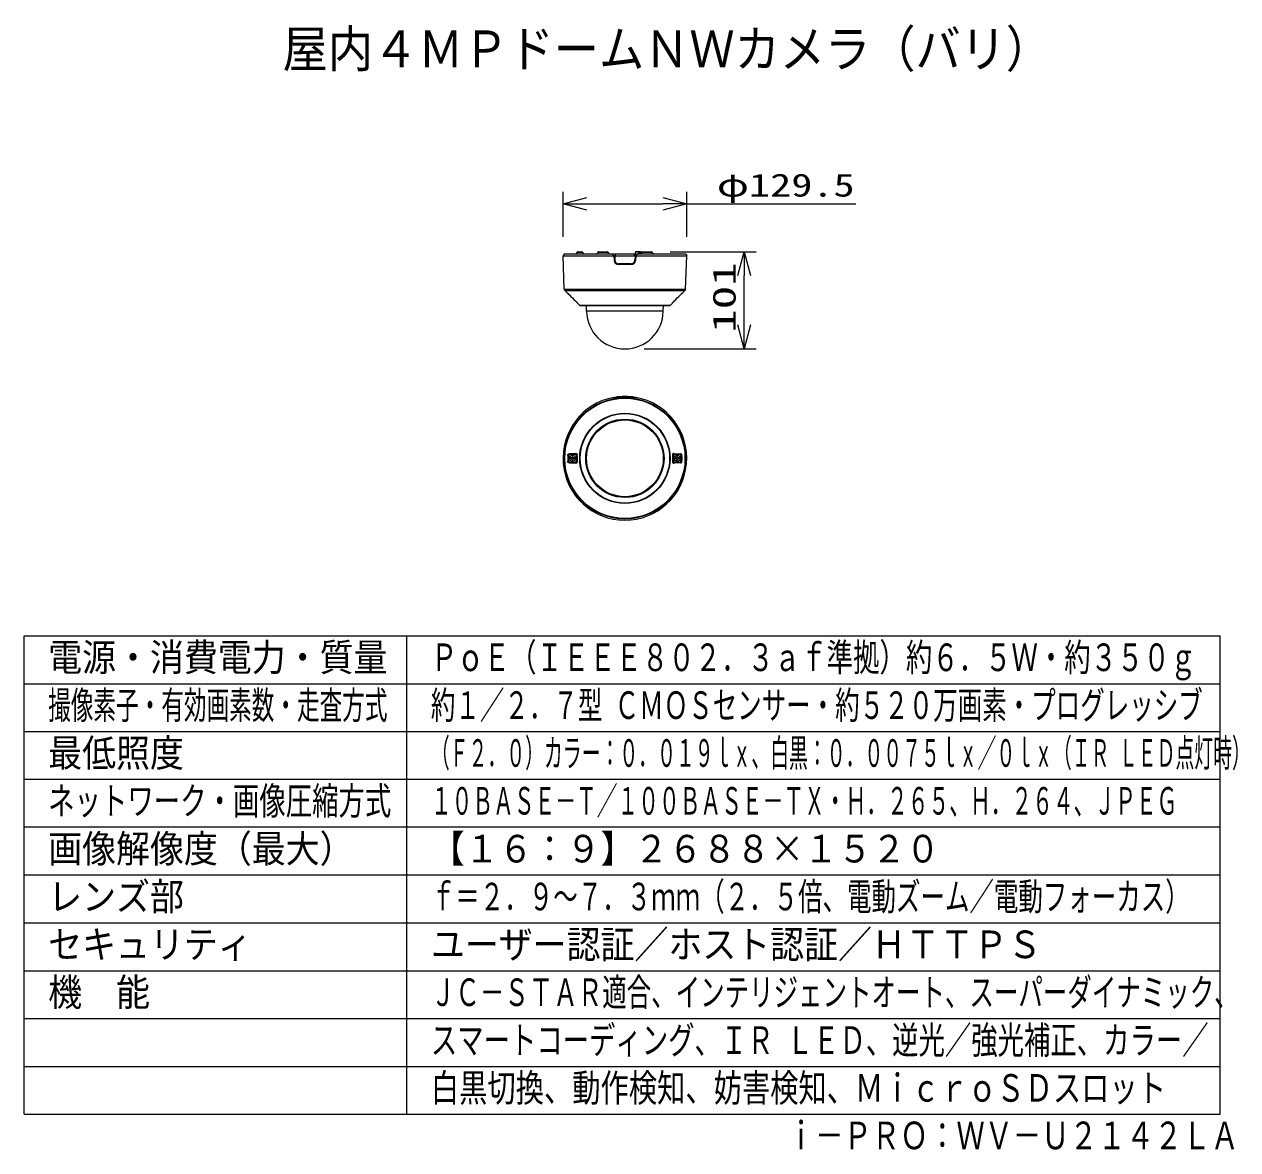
# Model space of a CAD drawing. Units: millimetres on the paper. Extents: x -62 to 64, y -58 to 59.
import ezdxf
from ezdxf.enums import TextEntityAlignment as Align

# ---------------------------------------------------------------- set-up
doc = ezdxf.new("R2010")
doc.units = ezdxf.units.MM
doc.layers.add('0-0_MOJI1', color=7, linetype='Continuous')
doc.layers.add('0-5_相当品', color=4, linetype='Continuous')
for name, color, linetype, lineweight in [('0-1_WAKU', 4, 'Continuous', 9), ('0-2_GAIKEI', 4, 'Continuous', 9), ('0-3_SUNPO', 7, 'Continuous', 9), ('0-4_0', 7, 'Continuous', 9)]:
    doc.layers.add(name, color=color, linetype=linetype, lineweight=lineweight)
doc.styles.add('ＭＳ ゴシック', font='')
doc.styles.get('ＭＳ ゴシック').set_extended_font_data('MS Gothic')

# ---------------------------------------------------------------- blocks, each defined once
blk = doc.blocks.new('_Open30')
at = {"layer": '0-4_0'}
blk.add_line((0, 0), (-1, 0), dxfattribs=at)
blk.add_lwpolyline([(-1, 0.2679), (0, 0), (-1, -0.2679)], dxfattribs=at)

msp = doc.modelspace()

# ---------------------------------------------------------------- linework, layer by layer
at = {"layer": '0-1_WAKU', "color": 3}
for p, q in [((-62.5, -54.618), (-62.5, -4.618)), ((-62.5, -4.618), (62.5, -4.618)), ((-22.5, -54.618), (-22.5, -4.618)), ((62.5, -54.618), (62.5, -4.618)), ((-62.5, -54.618), (62.5, -54.618))]:
    msp.add_line(p, q, dxfattribs=at)
at = {"layer": '0-1_WAKU'}
for p, q in [((-62.5, -9.618), (62.5, -9.618)), ((-62.5, -14.618), (62.5, -14.618)), ((62.5, -19.618), (-62.5, -19.618)), ((62.5, -24.618), (-62.5, -24.618)), ((62.5, -29.618), (-62.5, -29.618)), ((-62.5, -34.618), (62.5, -34.618)), ((-62.5, -39.618), (62.5, -39.618)), ((-62.5, -44.618), (62.5, -44.618)), ((-62.5, -49.618), (62.5, -49.618))]:
    msp.add_line(p, q, dxfattribs=at)
at = {"layer": '0-2_GAIKEI'}
for p, q in [((-4.621, 35.525), (-4.258, 35.525)), ((-2.464, 35.525), (-1.58, 35.525)), ((1.924, 35.525), (1.474, 35.525)), ((1.67, 35.525), (1.666, 35.275)), ((1.729, 35.525), (1.725, 35.275)), ((2.136, 35.525), (3.02, 35.525)), ((-6.185, 35.075), (-0.869, 35.075)), ((-4.702, 35.484), (-4.853, 35.275)), ((-4.702, 35.484), (-4.177, 35.484)), ((-4.177, 35.484), (-4.025, 35.275)), ((-2.551, 35.475), (-2.666, 35.275)), ((-2.551, 35.475), (-1.493, 35.475)), ((-1.493, 35.475), (-1.378, 35.275)), ((-0.869, 35.075), (-0.999, 35.275)), ((-0.869, 35.075), (-0.845, 34.62)), ((-0.867, 35.025), (-0.787, 35.025)), ((-0.786, 35.005), (-0.866, 35.005)), ((-0.861, 34.925), (-0.781, 34.925)), ((-0.846, 34.655), (-0.767, 34.655)), ((-0.789, 35.075), (1.345, 35.075)), ((-0.789, 35.075), (-0.766, 34.625)), ((0.932, 34.255), (-0.376, 34.255)), ((-0.361, 34.175), (-0.361, 34.255)), ((-0.303, 34.175), (-0.302, 34.255)), ((-0.022, 34.175), (-0.022, 34.255)), ((0.578, 34.175), (0.578, 34.255)), ((1.208, 34.335), (1.169, 34.335)), ((1.233, 34.285), (1.233, 34.284)), ((1.345, 35.075), (1.321, 34.625)), ((1.323, 34.655), (1.402, 34.655)), ((1.329, 34.655), (1.324, 34.386)), ((1.337, 34.925), (1.417, 34.925)), ((1.341, 35.005), (1.421, 35.005)), ((1.342, 35.025), (1.422, 35.025)), ((1.343, 35.037), (1.343, 35.025)), ((1.344, 35.105), (1.344, 35.077)), ((1.369, 35.105), (1.344, 35.105)), ((1.359, 34.448), (1.361, 34.655)), ((1.369, 35.105), (1.376, 35.427)), ((1.408, 35.427), (1.376, 35.427)), ((1.425, 35.075), (1.401, 34.62)), ((1.402, 35.105), (1.408, 35.427)), ((1.444, 35.105), (1.402, 35.105)), ((1.555, 35.275), (1.425, 35.075)), ((1.425, 35.075), (6.741, 35.075)), ((1.76, 35.275), (1.762, 35.427)), ((1.946, 35.427), (1.762, 35.427)), ((1.95, 35.275), (1.946, 35.427)), ((2.049, 35.475), (1.949, 35.302)), ((2.049, 35.475), (3.107, 35.475)), ((3.107, 35.475), (3.222, 35.275)), ((3.26, 35.275), (3.222, 35.275)), ((0.932, 34.175), (-0.376, 34.175)), ((-6.005, 31.476), (6.561, 31.476)), ((-4.441, 29.912), (4.997, 29.912)), ((4.287, 29.305), (-3.732, 29.305)), ((-0.789, 20.28), (-0.789, 20.303)), ((-0.376, 20.327), (-0.376, 20.329)), ((0.932, 20.327), (0.932, 20.329)), ((1.345, 20.303), (1.321, 20.291)), ((1.345, 20.28), (1.345, 20.303)), ((-0.766, 20.282), (-0.766, 20.291)), ((2.811, 17.089), (2.814, 17.092)), ((-3.346, 15.737), (-3.35, 15.74)), ((3.656, 16.162), (3.66, 16.165)), ((-5.642, 14.223), (-5.615, 14.196)), ((-5.615, 14.196), (-5.615, 13.661)), ((-4.882, 14.447), (-5.521, 14.413)), ((-4.861, 14.415), (-5.5, 14.382)), ((-5.5, 14.382), (-5.465, 14.346)), ((-4.929, 14.346), (-5.465, 14.346)), ((-5.397, 13.889), (-5.397, 13.969)), ((-5.257, 13.969), (-5.397, 13.969)), ((-5.157, 14.129), (-5.237, 14.129)), ((-5.237, 14.129), (-5.237, 13.989)), ((-5.157, 13.989), (-5.157, 14.129)), ((-4.997, 13.969), (-5.137, 13.969)), ((-4.997, 13.889), (-4.997, 13.969)), ((-4.861, 14.415), (-4.929, 14.346)), ((-3.725, 14.543), (-3.73, 14.543)), ((5.256, 14.276), (5.335, 14.196)), ((5.335, 14.196), (5.335, 13.661)), ((5.417, 14.415), (5.485, 14.346)), ((5.417, 14.415), (6.056, 14.382)), ((5.438, 14.447), (6.077, 14.413)), ((6.021, 14.346), (5.485, 14.346)), ((5.553, 13.889), (5.553, 13.969)), ((5.693, 13.969), (5.553, 13.969)), ((5.793, 14.129), (5.713, 14.129)), ((5.713, 14.129), (5.713, 13.989)), ((5.793, 13.989), (5.793, 14.129)), ((5.953, 13.969), (5.813, 13.969)), ((5.953, 13.889), (5.953, 13.969)), ((6.056, 14.382), (6.021, 14.346)), ((6.197, 14.223), (6.17, 14.196)), ((6.17, 14.196), (6.17, 13.661)), ((-5.642, 13.634), (-5.615, 13.661)), ((-5.639, 13.604), (-5.642, 13.634)), ((-5.632, 13.578), (-5.639, 13.604)), ((-5.521, 13.444), (-4.882, 13.41)), ((-5.5, 13.476), (-5.465, 13.511)), ((-5.5, 13.476), (-4.861, 13.443)), ((-5.257, 13.889), (-5.397, 13.889)), ((-5.237, 13.729), (-5.237, 13.869)), ((-5.157, 13.729), (-5.237, 13.729)), ((-5.157, 13.869), (-5.157, 13.729)), ((-4.997, 13.889), (-5.137, 13.889)), ((-4.7, 13.582), (-4.78, 13.661)), ((-4.728, 13.499), (-4.749, 13.478)), ((5.256, 13.582), (5.335, 13.661)), ((5.417, 13.443), (5.485, 13.511)), ((6.056, 13.476), (5.417, 13.443)), ((6.077, 13.444), (5.438, 13.41)), ((6.021, 13.511), (5.485, 13.511)), ((5.693, 13.889), (5.553, 13.889)), ((5.713, 13.729), (5.713, 13.869)), ((5.793, 13.729), (5.713, 13.729)), ((5.793, 13.869), (5.793, 13.729)), ((5.953, 13.889), (5.813, 13.889)), ((6.056, 13.476), (6.021, 13.511)), ((6.197, 13.634), (6.17, 13.661)), ((1.748, 10.155), (1.75, 10.15)), ((0.523, 9.886), (0.524, 9.881))]:
    msp.add_line(p, q, dxfattribs=at)
at = {"layer": '0-2_GAIKEI', "color": 7}
for p, q in [((-6.079, 35.275), (-6.185, 35.075)), ((-6.064, 31.61), (-6.185, 35.075)), ((1.373, 35.275), (-6.079, 35.275)), ((6.634, 35.275), (1.555, 35.275)), ((6.62, 31.61), (6.741, 35.075)), ((6.634, 35.275), (6.741, 35.075)), ((-6.064, 31.61), (6.62, 31.61)), ((-5.693, 31.164), (-6.005, 31.476)), ((-5.693, 31.164), (-5.693, 31.171)), ((6.249, 31.164), (6.561, 31.476)), ((6.249, 31.171), (6.249, 31.164)), ((-4.7, 30.186), (-4.711, 30.2)), ((-4.7, 30.186), (-4.7, 30.181)), ((-4.692, 30.174), (-4.691, 30.161)), ((-4.441, 29.912), (-4.691, 30.161)), ((4.962, 29.897), (-4.406, 29.897)), ((-3.732, 29.305), (-3.742, 29.897)), ((4.287, 29.305), (4.298, 29.897)), ((4.997, 29.912), (5.247, 30.161)), ((5.247, 30.161), (5.247, 30.174)), ((5.256, 30.186), (5.253, 30.182)), ((5.255, 30.181), (5.256, 30.186)), ((5.438, 30.378), (5.438, 30.378)), ((-0.869, 20.289), (-0.845, 20.277))]:
    msp.add_line(p, q, dxfattribs=at)
at = {"layer": '0-2_GAIKEI'}
for points in [[(1.345, 35.075), (1.243, 35.275), (-0.687, 35.275), (-0.789, 35.075)], [(1.262, 34.311), (1.263, 34.385), (1.223, 34.385)], [(-0.789, 20.303), (-0.766, 20.291), (-0.765, 20.29), (-0.763, 20.29), (-0.751, 20.29), (-0.73, 20.291), (-0.668, 20.297), (-0.533, 20.313), (-0.376, 20.329)], [(1.321, 20.282), (1.321, 20.291), (1.321, 20.29), (1.319, 20.29), (1.306, 20.29), (1.286, 20.291), (1.224, 20.297), (1.089, 20.313), (0.932, 20.329)], [(-5.693, 14.224), (-5.69, 14.259), (-5.681, 14.292), (-5.667, 14.321), (-5.656, 14.338), (-5.644, 14.353), (-5.617, 14.378), (-5.587, 14.396), (-5.555, 14.408), (-5.521, 14.413)], [(-5.642, 14.223), (-5.639, 14.252), (-5.632, 14.279), (-5.62, 14.304), (-5.605, 14.326), (-5.587, 14.345), (-5.568, 14.359), (-5.552, 14.368), (-5.536, 14.374), (-5.518, 14.379), (-5.5, 14.382)], [(-4.882, 14.447), (-4.85, 14.446), (-4.819, 14.44), (-4.789, 14.429), (-4.76, 14.412), (-4.746, 14.4), (-4.732, 14.386), (-4.716, 14.364), (-4.704, 14.34), (-4.695, 14.312), (-4.692, 14.277)], [(-4.861, 14.415), (-4.825, 14.413), (-4.807, 14.409), (-4.79, 14.404), (-4.774, 14.396), (-4.758, 14.387), (-4.735, 14.365), (-4.724, 14.352), (-4.715, 14.337), (-4.708, 14.322), (-4.704, 14.305), (-4.7, 14.276)], [(-4.7, 14.276), (-4.78, 14.196), (-4.78, 13.661)], [(5.438, 14.447), (5.406, 14.446), (5.375, 14.44), (5.344, 14.429), (5.316, 14.412), (5.301, 14.4), (5.288, 14.386), (5.272, 14.364), (5.26, 14.34), (5.251, 14.312), (5.247, 14.277)], [(5.417, 14.415), (5.381, 14.413), (5.363, 14.409), (5.346, 14.404), (5.329, 14.396), (5.314, 14.387), (5.29, 14.365), (5.28, 14.352), (5.271, 14.337), (5.264, 14.322), (5.259, 14.305), (5.256, 14.276)], [(6.197, 14.223), (6.195, 14.252), (6.187, 14.279), (6.176, 14.304), (6.161, 14.326), (6.143, 14.345), (6.123, 14.359), (6.108, 14.368), (6.092, 14.374), (6.074, 14.379), (6.056, 14.382)], [(6.249, 14.224), (6.245, 14.259), (6.236, 14.292), (6.222, 14.321), (6.212, 14.338), (6.2, 14.353), (6.173, 14.378), (6.143, 14.396), (6.11, 14.408), (6.077, 14.413)], [(-5.521, 13.444), (-5.55, 13.448), (-5.578, 13.457), (-5.606, 13.472), (-5.631, 13.491), (-5.65, 13.512), (-5.667, 13.537), (-5.68, 13.565), (-5.69, 13.598), (-5.693, 13.633)], [(-5.5, 13.476), (-5.529, 13.481), (-5.557, 13.492), (-5.583, 13.509), (-5.606, 13.533), (-5.62, 13.554), (-5.632, 13.578)], [(-4.861, 13.443), (-4.929, 13.511), (-5.465, 13.511)], [(-4.692, 13.58), (-4.695, 13.545), (-4.706, 13.513), (-4.719, 13.489), (-4.735, 13.468), (-4.754, 13.451), (-4.769, 13.44), (-4.784, 13.431), (-4.816, 13.418), (-4.849, 13.411), (-4.882, 13.41)], [(-4.749, 13.478), (-4.773, 13.461), (-4.799, 13.45), (-4.829, 13.443), (-4.861, 13.443)], [(-4.7, 13.582), (-4.703, 13.553), (-4.712, 13.526), (-4.728, 13.499)], [(5.247, 13.58), (5.251, 13.545), (5.261, 13.513), (5.275, 13.489), (5.291, 13.468), (5.309, 13.451), (5.324, 13.44), (5.34, 13.431), (5.372, 13.418), (5.404, 13.411), (5.438, 13.41)], [(5.256, 13.582), (5.259, 13.553), (5.268, 13.526), (5.284, 13.499), (5.305, 13.478), (5.329, 13.461), (5.354, 13.45), (5.385, 13.443), (5.417, 13.443)], [(6.056, 13.476), (6.084, 13.481), (6.112, 13.492), (6.139, 13.509), (6.162, 13.533), (6.176, 13.554), (6.187, 13.578), (6.195, 13.604), (6.197, 13.634)], [(6.077, 13.444), (6.106, 13.448), (6.134, 13.457), (6.161, 13.472), (6.187, 13.491), (6.206, 13.512), (6.223, 13.537), (6.236, 13.565), (6.245, 13.598), (6.249, 13.633)]]:
    msp.add_lwpolyline(points, dxfattribs=at)
at = {"layer": '0-2_GAIKEI', "color": 7}
for points in [[(-5.693, 31.171), (-5.693, 31.171), (-5.693, 31.171), (-5.692, 31.171), (-5.691, 31.17), (-5.681, 31.162), (-5.655, 31.14), (-5.59, 31.079), (-5.521, 31.012)], [(-5.686, 31.166), (-5.634, 31.12), (-5.525, 31.015), (-5.521, 31.012)], [(6.249, 31.171), (6.249, 31.171), (6.248, 31.171), (6.248, 31.171), (6.247, 31.17), (6.236, 31.162), (6.211, 31.14), (6.146, 31.079), (6.077, 31.012)], [(6.077, 31.012), (6.187, 31.117), (6.242, 31.166)], [(-4.882, 30.378), (-4.882, 30.378), (-4.819, 30.315), (-4.76, 30.253), (-4.71, 30.198), (-4.695, 30.18), (-4.692, 30.175), (-4.692, 30.175), (-4.692, 30.174)], [(-4.697, 30.182), (-4.748, 30.24), (-4.843, 30.34), (-4.882, 30.378)], [(5.438, 30.378), (5.375, 30.315), (5.316, 30.253), (5.266, 30.198), (5.25, 30.18), (5.248, 30.175), (5.247, 30.175), (5.247, 30.174)], [(5.438, 30.378), (5.326, 30.264), (5.27, 30.203), (5.253, 30.182)], [(-0.845, 20.277), (-0.843, 20.276), (-0.834, 20.276), (-0.818, 20.277), (-0.771, 20.281), (-0.614, 20.3), (-0.376, 20.327)], [(1.425, 20.289), (1.401, 20.277), (1.399, 20.276), (1.39, 20.276), (1.374, 20.277), (1.327, 20.281), (1.17, 20.3), (0.932, 20.327)]]:
    msp.add_lwpolyline(points, dxfattribs=at)
at = {"layer": '0-2_GAIKEI'}
for centre, radius in [((0.278, 13.929), 6.342), ((0.278, 13.929), 6.283), ((0.278, 13.929), 4.719), ((0.278, 13.929), 4.674), ((0.278, 13.929), 4.091), ((0.278, 13.929), 4.055), ((0.278, 13.929), 4.044), ((0.278, 13.929), 4.024), ((0.278, 13.929), 4.009), ((-5.197, 13.929), 0.315), ((5.753, 13.929), 0.315)]:
    msp.add_circle(centre, radius, dxfattribs=at)
for centre, radius, start, end in [((-4.621, 35.425), 0.1, 90, 144), ((-4.258, 35.425), 0.1, 36, 90), ((-2.464, 35.425), 0.1, 90, 150), ((-1.58, 35.425), 0.1, 30, 90), ((2.136, 35.425), 0.1, 90, 150), ((3.02, 35.425), 0.1, 30, 90), ((-0.376, 34.645), 0.47, 178.78093, 183.00007), ((-0.376, 34.645), 0.47, 183.00001, 270), ((-0.376, 34.645), 0.39, 183.00001, 270), ((0.932, 34.645), 0.39, 270, 357), ((0.932, 34.645), 0.47, 270, 357), ((0.932, 34.645), 0.47, 356.99993, 1.21908), ((0.278, 13.929), 6.463, 80.49646, 99.50354), ((0.278, 13.929), 6.434, 84.1662, 95.8338), ((-0.619, 18.016), 0.135, 266.98645, 297.76854), ((2.905, 17.206), 0.15, 216.70968, 231.28048), ((0.278, 13.929), 4.05, 33.47451, 51.28049), ((0.278, 13.929), 4.05, 153.47451, 171.28049), ((-3.48, 15.804), 0.15, 333.47451, 348.04506), ((3.781, 16.245), 0.15, 213.47451, 228.04542), ((106.631, 13.929), 112.324, 179.8491, 180.15091), ((113.911, 13.929), 119.553, 179.85872, 180.14128), ((-5.465, 14.197), 0.15, 90, 180), ((-5.257, 13.989), 0.02, 270, 0), ((-5.137, 13.989), 0.02, 180, 270), ((-4.929, 14.197), 0.15, 0, 90), ((-4.692, 14.251), 0.0262, 90, 108.20669), ((-94.282, 13.929), 89.582, 359.77805, 0.22194), ((-102.678, 13.929), 97.987, 359.79615, 0.20371), ((-3.874, 14.565), 0.15, 336.70989, 351.28049), ((103.227, 13.929), 97.981, 179.79615, 180.20374), ((5.248, 14.251), 0.0262, 71.79332, 90), ((94.839, 13.929), 89.583, 179.77805, 180.22195), ((5.485, 14.197), 0.15, 90, 180), ((5.693, 13.989), 0.02, 270, 0), ((5.813, 13.989), 0.02, 180, 270), ((6.021, 14.197), 0.15, 0, 90), ((-113.356, 13.929), 119.554, 359.85872, 0.14128), ((-106.091, 13.929), 112.34, 359.84907, 0.15084), ((-5.465, 13.661), 0.15, 180, 270), ((-5.257, 13.869), 0.02, 0, 90), ((-5.137, 13.869), 0.02, 90, 180), ((-4.929, 13.661), 0.15, 270, 0), ((-4.692, 13.606), 0.0262, 251.79338, 270), ((4.281, 12.657), 0.15, 147.80637, 176.94862), ((5.248, 13.606), 0.0262, 270, 288.20645), ((5.485, 13.661), 0.15, 180, 270), ((5.693, 13.869), 0.02, 0, 90), ((5.813, 13.869), 0.02, 90, 180), ((6.021, 13.661), 0.15, 270, 0), ((-2.825, 11.098), 0.15, 27.80666, 56.94833), ((0.278, 13.929), 4.05, 273.47451, 291.28048), ((1.802, 10.015), 0.15, 96.70935, 111.28048), ((0.532, 9.736), 0.15, 93.47451, 108.0456)]:
    msp.add_arc(centre, radius, start, end, dxfattribs=at)
at = {"layer": '0-2_GAIKEI', "color": 7}
for centre, radius, start, end in [((-5.864, 31.617), 0.2, 182, 225), ((-5.672, 31.192), 0.03, 225.10044, 246.30128), ((-5.672, 31.185), 0.03, 225.00029, 270), ((518.185, 558.819), 743.538, 225.22343, 225.2928), ((523.06, 563.709), 750.442, 225.22219, 225.29093), ((522.909, 563.556), 750.227, 225.22219, 225.29094), ((-517.629, 558.819), 743.538, 314.7072, 314.77657), ((-522.448, 563.652), 750.363, 314.70907, 314.77782), ((-522.375, 563.579), 750.259, 314.70906, 314.77782), ((6.228, 31.185), 0.03, 270, 314.99968), ((6.227, 31.192), 0.03, 293.64164, 314.89957), ((6.42, 31.617), 0.2, 315, 358), ((-4.67, 30.183), 0.03, 182.99981, 225.00041), ((-4.67, 30.195), 0.0299, 204.13202, 225.231), ((-4.406, 29.947), 0.05, 225, 270), ((0.278, 29.375), 4.01, 181, 359), ((4.962, 29.947), 0.05, 270, 315), ((5.225, 30.183), 0.03, 314.99981, 357.00008), ((5.226, 30.195), 0.0299, 314.76899, 335.88441), ((0.278, 13.929), 6.431, 84.16366, 95.83635), ((0.278, 13.929), 6.463, 100.22441, 79.77558)]:
    msp.add_arc(centre, radius, start, end, dxfattribs=at)
at = {"layer": '0-2_GAIKEI'}
for centre, major_axis, ratio, start_param, end_param in [((1.474, 35.425), (-0.0083, -0.0997), 0.977954, 3.2231546, 4.7764976), ((1.506, 35.425), (0, -0.1), 0.97825, 3.1415927, 4.6949357), ((1.741, 35.425), (-0.002, -0.1), 0.207369, 1.5919497, 3.1452927), ((1.926, 35.425), (-0.002, 0.1), 0.207369, 4.7261422, 6.2794853), ((1.209, 34.285), (0, -0.05), 0.469329, 1.5702458, 3.1323155), ((-5.672, 14.223), (0.03, 0), 0.046974, 0.0524179, 2.3550886), ((-5.5, 14.411), (0.0016, -0.03), 0.703853, 4.6168466, 6.209443), ((-4.861, 14.445), (0.0015, -0.03), 0.702999, 4.6051731, 6.2095298), ((5.417, 14.445), (-0.0015, -0.03), 0.702999, 0.0736556, 1.6780125), ((6.056, 14.411), (-0.0016, -0.03), 0.703852, 0.0737423, 1.6663392), ((6.227, 14.223), (0.03, 0), 0.046975, 0.7865039, 3.0891749), ((-5.672, 13.634), (0.03, 0), 0.046975, 3.9280966, 6.2307675), ((-5.5, 13.446), (-0.0016, -0.03), 0.703852, 3.2153361, 4.807932), ((-4.861, 13.413), (-0.0015, -0.03), 0.702999, 3.2152485, 4.8196055), ((5.417, 13.413), (0.0015, -0.03), 0.702999, 1.4635798, 3.0679369), ((6.056, 13.446), (0.0016, -0.03), 0.703852, 1.4752535, 3.0678493), ((6.227, 13.634), (0.03, 0), 0.046975, 3.1940104, 5.4966814)]:
    msp.add_ellipse(centre, major_axis=major_axis, ratio=ratio, start_param=start_param, end_param=end_param, dxfattribs=at)
at = {"layer": '0-3_SUNPO'}
for p, q in [((-6.185, 37.075), (-6.185, 41.775)), ((6.741, 37.075), (6.741, 41.775)), ((-3.685, 40.525), (4.241, 40.525)), ((6.741, 40.525), (24.407, 40.525)), ((5.02, 35.525), (13.991, 35.525)), ((12.741, 27.865), (12.741, 33.025)), ((2.278, 25.365), (13.991, 25.365))]:
    msp.add_line(p, q, dxfattribs=at)

# ---------------------------------------------------------------- block references
at = {"layer": '0-3_SUNPO', "xscale": 2.5, "yscale": 2.5}
for p, rotation in [((-6.185, 40.525), 180), ((12.741, 35.525), 90.00048), ((12.741, 25.365), 270.00048)]:
    msp.add_blockref('_Open30', p, dxfattribs=dict(at, rotation=rotation))
msp.add_blockref('_Open30', (6.741, 40.525), dxfattribs=at)

# ---------------------------------------------------------------- texts
at = {"layer": '0-0_MOJI1', "style": 'ＭＳ ゴシック'}
for s, height, width, p in [('屋内４ＭＰドームＮＷカメラ（バリ）', 3.849, 0.9, (-35.5, 53.642)), ('電源・消費電力・質量', 2.889, 0.9, (-60, -9.173)), ('ＰｏＥ（ＩＥＥＥ８０２．３ａｆ準拠）約６．５Ｗ・約３５０ｇ', 2.889, 0.7, (-20, -9.173)), ('撮像素子・有効画素数・走査方式', 2.889, 0.6, (-60, -14.173)), ('約１／２．７型 ＣＭＯＳセンサー・約５２０万画素・プログレッシブ', 2.889, 0.65, (-20, -14.173)), ('最低照度', 2.889, 0.9, (-60, -19.173)), ('（Ｆ２．０）カラー：０．０１９ｌｘ、白黒：０．００７５ｌｘ／０ｌｘ（ＩＲ ＬＥＤ点灯時）', 2.889, 0.5, (-20, -19.173)), ('ネットワーク・画像圧縮方式', 2.889, 0.7, (-60, -24.173)), ('１０ＢＡＳＥ－Ｔ／１００ＢＡＳＥ－ＴＸ・Ｈ．２６５、Ｈ．２６４、ＪＰＥＧ', 2.889, 0.55, (-20, -24.173)), ('画像解像度（最大）', 2.889, 0.9, (-60, -29.173)), ('【１６：９】２６８８×１５２０', 2.889, 0.9, (-20, -29.173)), ('レンズ部', 2.889, 0.9, (-60, -34.173)), ('ｆ＝２．９～７．３ｍｍ（２．５倍、電動ズーム／電動フォーカス）', 2.886, 0.65, (-20, -34.173)), ('セキュリティ', 2.889, 0.9, (-60, -39.173)), ('ユーザー認証／ホスト認証／ＨＴＴＰＳ', 2.889, 0.9, (-20, -39.173)), ('機\u3000能', 2.889, 0.9, (-60, -44.173)), ('ＪＣ－ＳＴＡＲ適合、インテリジェントオート、スーパーダイナミック、', 2.886, 0.65, (-20, -44.173)), ('スマートコーディング、ＩＲ ＬＥＤ、逆光／強光補正、カラー／', 2.886, 0.7, (-20, -49.173)), ('白黒切換、動作検知、妨害検知、ＭｉｃｒｏＳＤスロット', 2.889, 0.75, (-20, -54.173))]:
    msp.add_text(s, height=height, dxfattribs=dict(at, width=width)).set_placement(p, align=Align.BOTTOM_LEFT)
at = {"layer": '0-3_SUNPO', "style": 'ＭＳ ゴシック', "width": 1.35}
msp.add_text('φ129.5', height=2.405, dxfattribs=at).set_placement((9.895, 40.562), align=Align.BOTTOM_LEFT)
at = {"layer": '0-3_SUNPO', "style": 'ＭＳ ゴシック', "width": 1.5}
msp.add_text('101', height=2.405, rotation=90, dxfattribs=at).set_placement((12.578, 27.052), align=Align.BOTTOM_LEFT)
at = {"layer": '0-5_相当品', "style": 'ＭＳ ゴシック', "width": 0.75}
msp.add_text('ｉ－ＰＲＯ：ＷＶ－Ｕ２１４２ＬＡ', height=2.886, dxfattribs=at).set_placement((17.22, -59.137), align=Align.BOTTOM_LEFT)

doc.saveas('drawing.dxf')
